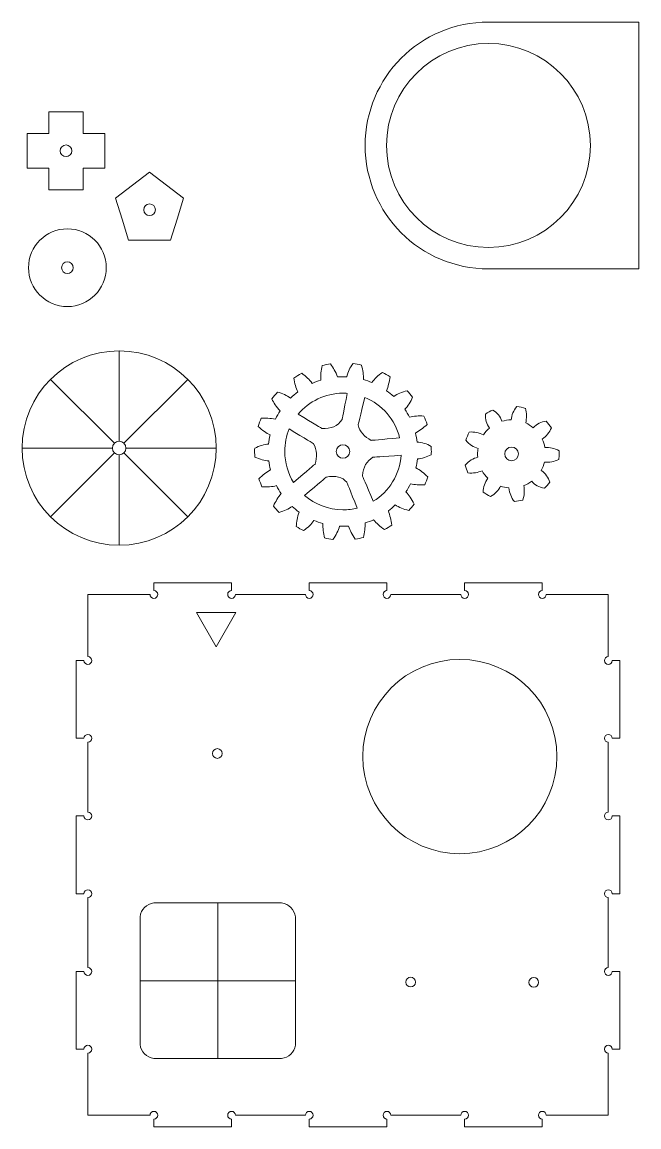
# Model space of a CAD drawing. Header units: centimetres. Extents: x -64 to 66, y 7 to 67.
# Drawn here: x 5 to 36.8, y 8.5 to 65.3 of the extents above; entities that cross this region are included whole.
import ezdxf

# ---------------------------------------------------------------- set-up
doc = ezdxf.new("R2010")
doc.units = ezdxf.units.CM
doc.header["$MEASUREMENT"] = 0
doc.layers.add('layer 1', color=7, linetype='Continuous')

msp = doc.modelspace()

# ---------------------------------------------------------------- linework, layer by layer
at = {"layer": 'layer 1', "color": 250, "lineweight": 20}
for points, knots in [([(29.05759, 52.61242), (25.55059, 52.61242), (22.70759, 55.45541), (22.70759, 58.9624), (22.70759, 58.9624), (22.70759, 62.46941), (25.55059, 65.3124), (29.05759, 65.3124)], [0, 0, 0, 0, 0.33333333, 0.33333333, 0.33333333, 0.33333333, 1, 1, 1, 1]), ([(29.05759, 65.3124), (29.05759, 65.3124), (36.80757, 65.3124), (36.80757, 65.3124), (36.80757, 65.3124), (36.80757, 65.3124), (36.80757, 52.61242), (36.80757, 52.61242), (36.80757, 52.61242), (36.80757, 52.61242), (29.05759, 52.61242), (29.05759, 52.61242)], [0, 0, 0, 0, 0.25, 0.25, 0.25, 0.25, 0.5, 0.5, 0.5, 0.5, 1, 1, 1, 1]), ([(29.05759, 64.2124), (31.95707, 64.2124), (34.30758, 61.8619), (34.30758, 58.9624), (34.30758, 58.9624), (34.30758, 56.06292), (31.95707, 53.71242), (29.05759, 53.71242), (29.05759, 53.71242), (26.15809, 53.71242), (23.80759, 56.06292), (23.80759, 58.9624), (23.80759, 58.9624), (23.80759, 61.8619), (26.15809, 64.2124), (29.05759, 64.2124)], [0, 0, 0, 0, 0.2, 0.2, 0.2, 0.2, 0.4, 0.4, 0.4, 0.4, 0.6, 0.6, 0.6, 0.6, 1, 1, 1, 1]), ([(6.4143, 59.57776), (6.4143, 59.57776), (6.4143, 60.68887), (6.4143, 60.68887), (6.4143, 60.68887), (6.4143, 60.68887), (8.19208, 60.68887), (8.19208, 60.68887), (8.19208, 60.68887), (8.19208, 60.68887), (8.19208, 59.57776), (8.19208, 59.57776)], [0, 0, 0, 0, 0.25, 0.25, 0.25, 0.25, 0.5, 0.5, 0.5, 0.5, 1, 1, 1, 1]), ([(6.4143, 57.79998), (6.4143, 57.79998), (5.30319, 57.79998), (5.30319, 57.79998), (5.30319, 57.79998), (5.30319, 57.79998), (5.30319, 59.57776), (5.30319, 59.57776), (5.30319, 59.57776), (5.30319, 59.57776), (6.4143, 59.57776), (6.4143, 59.57776)], [0, 0, 0, 0, 0.25, 0.25, 0.25, 0.25, 0.5, 0.5, 0.5, 0.5, 1, 1, 1, 1]), ([(8.19208, 59.57776), (8.19208, 59.57776), (9.30319, 59.57776), (9.30319, 59.57776), (9.30319, 59.57776), (9.30319, 59.57776), (9.30319, 57.79998), (9.30319, 57.79998), (9.30319, 57.79998), (9.30319, 57.79998), (8.19208, 57.79998), (8.19208, 57.79998)], [0, 0, 0, 0, 0.25, 0.25, 0.25, 0.25, 0.5, 0.5, 0.5, 0.5, 1, 1, 1, 1]), ([(7.30318, 58.98887), (7.46888, 58.98887), (7.60319, 58.85455), (7.60319, 58.68887), (7.60319, 58.68887), (7.60319, 58.52319), (7.46888, 58.38887), (7.30318, 58.38887), (7.30318, 58.38887), (7.1375, 58.38887), (7.0032, 58.52319), (7.0032, 58.68887), (7.0032, 58.68887), (7.0032, 58.85455), (7.1375, 58.98887), (7.30318, 58.98887)], [0, 0, 0, 0, 0.2, 0.2, 0.2, 0.2, 0.4, 0.4, 0.4, 0.4, 0.6, 0.6, 0.6, 0.6, 1, 1, 1, 1]), ([(8.19208, 57.79998), (8.19208, 57.79998), (8.19208, 56.68887), (8.19208, 56.68887), (8.19208, 56.68887), (8.19208, 56.68887), (6.4143, 56.68887), (6.4143, 56.68887), (6.4143, 56.68887), (6.4143, 56.68887), (6.4143, 57.79998), (6.4143, 57.79998)], [0, 0, 0, 0, 0.25, 0.25, 0.25, 0.25, 0.5, 0.5, 0.5, 0.5, 1, 1, 1, 1]), ([(11.60661, 57.5902), (11.60661, 57.5902), (10.7315, 56.92176), (10.7315, 56.92176), (10.7315, 56.92176), (10.7315, 56.92176), (9.85661, 56.25332), (9.85661, 56.25332), (9.85661, 56.25332), (9.85661, 56.25332), (10.19088, 55.17176), (10.19088, 55.17176), (10.19088, 55.17176), (10.19088, 55.17176), (10.52493, 54.0902), (10.52493, 54.0902), (10.52493, 54.0902), (10.52493, 54.0902), (11.60661, 54.0902), (11.60661, 54.0902), (11.60661, 54.0902), (11.60661, 54.0902), (12.68828, 54.0902), (12.68828, 54.0902), (12.68828, 54.0902), (12.68828, 54.0902), (13.02234, 55.17176), (13.02234, 55.17176), (13.02234, 55.17176), (13.02234, 55.17176), (13.35661, 56.25332), (13.35661, 56.25332), (13.35661, 56.25332), (13.35661, 56.25332), (12.48172, 56.92176), (12.48172, 56.92176), (12.48172, 56.92176), (12.48172, 56.92176), (11.60661, 57.5902), (11.60661, 57.5902)], [0, 0, 0, 0, 0.09090909, 0.09090909, 0.09090909, 0.09090909, 0.18181818, 0.18181818, 0.18181818, 0.18181818, 0.27272727, 0.27272727, 0.27272727, 0.27272727, 0.36363636, 0.36363636, 0.36363636, 0.36363636, 0.45454545, 0.45454545, 0.45454545, 0.45454545, 0.54545455, 0.54545455, 0.54545455, 0.54545455, 0.63636364, 0.63636364, 0.63636364, 0.63636364, 0.72727273, 0.72727273, 0.72727273, 0.72727273, 0.81818182, 0.81818182, 0.81818182, 0.81818182, 1, 1, 1, 1]), ([(11.60661, 55.95545), (11.77231, 55.95545), (11.90662, 55.82114), (11.90662, 55.65545), (11.90662, 55.65545), (11.90662, 55.48976), (11.77231, 55.35545), (11.60661, 55.35545), (11.60661, 55.35545), (11.44091, 55.35545), (11.3066, 55.48976), (11.3066, 55.65545), (11.3066, 55.65545), (11.3066, 55.82114), (11.44091, 55.95545), (11.60661, 55.95545)], [0, 0, 0, 0, 0.2, 0.2, 0.2, 0.2, 0.4, 0.4, 0.4, 0.4, 0.6, 0.6, 0.6, 0.6, 1, 1, 1, 1]), ([(7.37328, 54.67434), (6.26874, 54.67434), (5.37329, 53.77891), (5.37329, 52.67434), (5.37329, 52.67434), (5.37329, 51.56977), (6.26874, 50.67434), (7.37328, 50.67434), (7.37328, 50.67434), (8.47783, 50.67434), (9.37329, 51.56977), (9.37329, 52.67434), (9.37329, 52.67434), (9.37329, 53.77891), (8.47783, 54.67434), (7.37328, 54.67434)], [0, 0, 0, 0, 0.2, 0.2, 0.2, 0.2, 0.4, 0.4, 0.4, 0.4, 0.6, 0.6, 0.6, 0.6, 1, 1, 1, 1]), ([(7.37328, 52.97434), (7.20762, 52.97434), (7.0733, 52.84003), (7.0733, 52.67434), (7.0733, 52.67434), (7.0733, 52.50865), (7.20762, 52.37434), (7.37328, 52.37434), (7.37328, 52.37434), (7.53897, 52.37434), (7.67329, 52.50865), (7.67329, 52.67434), (7.67329, 52.67434), (7.67329, 52.84003), (7.53897, 52.97434), (7.37328, 52.97434)], [0, 0, 0, 0, 0.2, 0.2, 0.2, 0.2, 0.4, 0.4, 0.4, 0.4, 0.6, 0.6, 0.6, 0.6, 1, 1, 1, 1]), ([(10.0409, 48.3924), (12.80233, 48.3924), (15.04091, 46.15383), (15.04091, 43.3924), (15.04091, 43.3924), (15.04091, 40.63097), (12.80233, 38.3924), (10.0409, 38.3924), (10.0409, 38.3924), (7.27947, 38.3924), (5.0409, 40.63097), (5.0409, 43.3924), (5.0409, 43.3924), (5.0409, 46.15383), (7.27947, 48.3924), (10.0409, 48.3924)], [0, 0, 0, 0, 0.2, 0.2, 0.2, 0.2, 0.4, 0.4, 0.4, 0.4, 0.6, 0.6, 0.6, 0.6, 1, 1, 1, 1]), ([(21.28727, 47.05434), (21.37979, 47.06099), (21.47323, 47.06438), (21.56746, 47.06438), (21.56746, 47.06438), (21.63301, 47.06438), (21.69819, 47.06273), (21.76293, 47.0595)], [0, 0, 0, 0, 0.33333333, 0.33333333, 0.33333333, 0.33333333, 1, 1, 1, 1]), ([(19.26101, 45.13292), (19.81129, 45.79376), (20.64025, 46.21438), (21.56746, 46.21438), (21.56746, 46.21438), (21.64168, 46.21438), (21.7153, 46.21167), (21.78818, 46.20638)], [0, 0, 0, 0, 0.33333333, 0.33333333, 0.33333333, 0.33333333, 1, 1, 1, 1]), ([(19.26101, 45.13292), (20.07251, 44.64138), (20.47827, 44.39561), (20.47827, 44.39561), (20.47827, 44.39561), (20.94982, 44.36624), (21.29672, 44.52353), (21.51897, 44.86747)], [0, 0, 0, 0, 0.33333333, 0.33333333, 0.33333333, 0.33333333, 1, 1, 1, 1]), ([(19.02614, 41.61934), (18.73554, 42.08137), (18.56746, 42.62825), (18.56746, 43.21438), (18.56746, 43.21438), (18.56746, 43.62483), (18.64989, 44.01604), (18.79909, 44.37232)], [0, 0, 0, 0, 0.33333333, 0.33333333, 0.33333333, 0.33333333, 1, 1, 1, 1]), ([(10.0409, 43.7424), (10.23422, 43.7424), (10.39091, 43.58569), (10.39091, 43.39239), (10.39091, 43.39239), (10.39091, 43.1991), (10.23422, 43.0424), (10.0409, 43.0424), (10.0409, 43.0424), (9.8476, 43.0424), (9.6909, 43.1991), (9.6909, 43.39239), (9.6909, 43.39239), (9.6909, 43.58569), (9.8476, 43.7424), (10.0409, 43.7424)], [0, 0, 0, 0, 0.2, 0.2, 0.2, 0.2, 0.4, 0.4, 0.4, 0.4, 0.6, 0.6, 0.6, 0.6, 1, 1, 1, 1]), ([(17.02678, 42.92075), (17.0206, 43.01782), (17.01746, 43.11574), (17.01746, 43.21438), (17.01746, 43.21438), (17.01746, 43.27189), (17.01852, 43.32917), (17.02063, 43.38616)], [0, 0, 0, 0, 0.33333333, 0.33333333, 0.33333333, 0.33333333, 1, 1, 1, 1]), ([(21.56746, 43.56438), (21.76075, 43.56438), (21.91745, 43.40768), (21.91745, 43.21438), (21.91745, 43.21438), (21.91745, 43.02108), (21.76075, 42.86438), (21.56746, 42.86438), (21.56746, 42.86438), (21.37416, 42.86438), (21.21746, 43.02108), (21.21746, 43.21438), (21.21746, 43.21438), (21.21746, 43.40768), (21.37416, 43.56438), (21.56746, 43.56438)], [0, 0, 0, 0, 0.2, 0.2, 0.2, 0.2, 0.4, 0.4, 0.4, 0.4, 0.6, 0.6, 0.6, 0.6, 1, 1, 1, 1]), ([(26.10982, 43.47997), (26.11488, 43.39208), (26.11744, 43.30353), (26.11744, 43.21438), (26.11744, 43.21438), (26.11744, 43.15931), (26.11647, 43.10445), (26.11453, 43.04986)], [0, 0, 0, 0, 0.33333333, 0.33333333, 0.33333333, 0.33333333, 1, 1, 1, 1]), ([(28.50796, 42.91964), (28.50244, 42.97623), (28.49961, 43.03362), (28.49961, 43.09167), (28.49961, 43.09167), (28.49961, 43.18869), (28.50751, 43.28388), (28.52269, 43.3766)], [0, 0, 0, 0, 0.33333333, 0.33333333, 0.33333333, 0.33333333, 1, 1, 1, 1]), ([(30.24961, 43.44167), (30.44292, 43.44167), (30.59962, 43.28497), (30.59962, 43.09167), (30.59962, 43.09167), (30.59962, 42.89837), (30.44292, 42.74167), (30.24961, 42.74167), (30.24961, 42.74167), (30.05631, 42.74167), (29.89962, 42.89837), (29.89962, 43.09167), (29.89962, 43.09167), (29.89962, 43.28497), (30.05631, 43.44167), (30.24961, 43.44167)], [0, 0, 0, 0, 0.2, 0.2, 0.2, 0.2, 0.4, 0.4, 0.4, 0.4, 0.6, 0.6, 0.6, 0.6, 1, 1, 1, 1]), ([(32.69476, 43.24727), (32.69797, 43.19583), (32.69961, 43.14394), (32.69961, 43.09167), (32.69961, 43.09167), (32.69961, 42.99463), (32.69397, 42.8989), (32.68299, 42.8048)], [0, 0, 0, 0, 0.33333333, 0.33333333, 0.33333333, 0.33333333, 1, 1, 1, 1]), ([(22.30031, 40.30453), (22.06578, 40.24565), (21.82026, 40.21438), (21.56746, 40.21438), (21.56746, 40.21438), (20.80991, 40.21438), (20.11794, 40.49517), (19.58995, 40.95833)], [0, 0, 0, 0, 0.33333333, 0.33333333, 0.33333333, 0.33333333, 1, 1, 1, 1]), ([(21.84977, 39.37457), (21.75656, 39.36782), (21.66241, 39.36438), (21.56746, 39.36438), (21.56746, 39.36438), (21.50982, 39.36438), (21.45249, 39.36565), (21.39548, 39.36815)], [0, 0, 0, 0, 0.33333333, 0.33333333, 0.33333333, 0.33333333, 1, 1, 1, 1]), ([(11.82964, 36.05679), (11.9401, 36.05679), (12.02964, 35.96725), (12.02964, 35.85679), (12.02964, 35.85679), (12.02964, 35.74633), (11.9401, 35.65679), (11.82964, 35.65679), (11.82964, 35.65679), (11.71918, 35.65679), (11.62964, 35.74633), (11.62964, 35.85679)], [0, 0, 0, 0, 0.25, 0.25, 0.25, 0.25, 0.5, 0.5, 0.5, 0.5, 1, 1, 1, 1]), ([(16.02964, 35.85679), (16.02964, 35.74633), (15.9401, 35.65679), (15.82964, 35.65679), (15.82964, 35.65679), (15.71918, 35.65679), (15.62964, 35.74633), (15.62964, 35.85679), (15.62964, 35.85679), (15.62964, 35.96725), (15.71918, 36.05679), (15.82964, 36.05679)], [0, 0, 0, 0, 0.25, 0.25, 0.25, 0.25, 0.5, 0.5, 0.5, 0.5, 1, 1, 1, 1]), ([(19.82963, 36.05679), (19.94009, 36.05679), (20.02963, 35.96725), (20.02963, 35.85679), (20.02963, 35.85679), (20.02963, 35.74633), (19.94009, 35.65679), (19.82963, 35.65679), (19.82963, 35.65679), (19.71917, 35.65679), (19.62963, 35.74633), (19.62963, 35.85679)], [0, 0, 0, 0, 0.25, 0.25, 0.25, 0.25, 0.5, 0.5, 0.5, 0.5, 1, 1, 1, 1]), ([(24.02963, 35.85679), (24.02963, 35.74633), (23.94009, 35.65679), (23.82963, 35.65679), (23.82963, 35.65679), (23.71917, 35.65679), (23.62963, 35.74633), (23.62963, 35.85679), (23.62963, 35.85679), (23.62963, 35.96725), (23.71917, 36.05679), (23.82963, 36.05679)], [0, 0, 0, 0, 0.25, 0.25, 0.25, 0.25, 0.5, 0.5, 0.5, 0.5, 1, 1, 1, 1]), ([(27.82963, 36.05679), (27.94009, 36.05679), (28.02963, 35.96725), (28.02963, 35.85679), (28.02963, 35.85679), (28.02963, 35.74633), (27.94009, 35.65679), (27.82963, 35.65679), (27.82963, 35.65679), (27.71917, 35.65679), (27.62963, 35.74633), (27.62963, 35.85679)], [0, 0, 0, 0, 0.25, 0.25, 0.25, 0.25, 0.5, 0.5, 0.5, 0.5, 1, 1, 1, 1]), ([(32.02963, 35.85679), (32.02963, 35.74633), (31.94009, 35.65679), (31.82963, 35.65679), (31.82963, 35.65679), (31.71917, 35.65679), (31.62963, 35.74633), (31.62963, 35.85679), (31.62963, 35.85679), (31.62963, 35.96725), (31.71917, 36.05679), (31.82963, 36.05679)], [0, 0, 0, 0, 0.25, 0.25, 0.25, 0.25, 0.5, 0.5, 0.5, 0.5, 1, 1, 1, 1]), ([(16.04179, 34.92885), (16.04179, 34.92885), (15.03637, 33.16496), (15.03637, 33.16496), (15.03637, 33.16496), (15.03637, 33.16496), (14.03096, 34.92885), (14.03096, 34.92885)], [0, 0, 0, 0, 0.33333333, 0.33333333, 0.33333333, 0.33333333, 1, 1, 1, 1]), ([(8.42963, 32.65679), (8.54009, 32.65679), (8.62963, 32.56725), (8.62963, 32.45679), (8.62963, 32.45679), (8.62963, 32.34633), (8.54009, 32.25679), (8.42963, 32.25679), (8.42963, 32.25679), (8.31917, 32.25679), (8.22963, 32.34633), (8.22963, 32.45679)], [0, 0, 0, 0, 0.25, 0.25, 0.25, 0.25, 0.5, 0.5, 0.5, 0.5, 1, 1, 1, 1]), ([(27.58727, 22.5174), (30.34119, 22.5174), (32.58729, 24.7635), (32.58729, 27.5174), (32.58729, 27.5174), (32.58729, 30.27132), (30.34119, 32.51742), (27.58727, 32.51742), (27.58727, 32.51742), (24.83336, 32.51742), (22.58727, 30.27132), (22.58727, 27.5174), (22.58727, 27.5174), (22.58727, 24.7635), (24.83336, 22.5174), (27.58727, 22.5174)], [0, 0, 0, 0, 0.2, 0.2, 0.2, 0.2, 0.4, 0.4, 0.4, 0.4, 0.6, 0.6, 0.6, 0.6, 1, 1, 1, 1]), ([(35.42962, 32.45679), (35.42962, 32.34633), (35.34008, 32.25679), (35.22962, 32.25679), (35.22962, 32.25679), (35.11916, 32.25679), (35.02962, 32.34633), (35.02962, 32.45679), (35.02962, 32.45679), (35.02962, 32.56725), (35.11916, 32.65679), (35.22962, 32.65679)], [0, 0, 0, 0, 0.25, 0.25, 0.25, 0.25, 0.5, 0.5, 0.5, 0.5, 1, 1, 1, 1]), ([(8.22963, 28.45679), (8.22963, 28.56725), (8.31917, 28.65679), (8.42963, 28.65679), (8.42963, 28.65679), (8.54009, 28.65679), (8.62963, 28.56725), (8.62963, 28.45679), (8.62963, 28.45679), (8.62963, 28.34633), (8.54009, 28.25679), (8.42963, 28.25679)], [0, 0, 0, 0, 0.25, 0.25, 0.25, 0.25, 0.5, 0.5, 0.5, 0.5, 1, 1, 1, 1]), ([(35.22962, 28.25679), (35.11916, 28.25679), (35.02962, 28.34633), (35.02962, 28.45679), (35.02962, 28.45679), (35.02962, 28.56725), (35.11916, 28.65679), (35.22962, 28.65679), (35.22962, 28.65679), (35.34008, 28.65679), (35.42962, 28.56725), (35.42962, 28.45679)], [0, 0, 0, 0, 0.25, 0.25, 0.25, 0.25, 0.5, 0.5, 0.5, 0.5, 1, 1, 1, 1]), ([(15.09895, 27.42304), (15.23665, 27.42304), (15.34897, 27.53534), (15.34897, 27.67304), (15.34897, 27.67304), (15.34897, 27.81074), (15.23665, 27.92304), (15.09895, 27.92304), (15.09895, 27.92304), (14.96126, 27.92304), (14.84894, 27.81074), (14.84894, 27.67304), (14.84894, 27.67304), (14.84894, 27.53534), (14.96126, 27.42304), (15.09895, 27.42304)], [0, 0, 0, 0, 0.2, 0.2, 0.2, 0.2, 0.4, 0.4, 0.4, 0.4, 0.6, 0.6, 0.6, 0.6, 1, 1, 1, 1]), ([(8.42963, 24.65679), (8.54009, 24.65679), (8.62963, 24.56725), (8.62963, 24.45679), (8.62963, 24.45679), (8.62963, 24.34633), (8.54009, 24.25679), (8.42963, 24.25679), (8.42963, 24.25679), (8.31917, 24.25679), (8.22963, 24.34633), (8.22963, 24.45679)], [0, 0, 0, 0, 0.25, 0.25, 0.25, 0.25, 0.5, 0.5, 0.5, 0.5, 1, 1, 1, 1]), ([(35.42962, 24.45679), (35.42962, 24.34633), (35.34008, 24.25679), (35.22962, 24.25679), (35.22962, 24.25679), (35.11916, 24.25679), (35.02962, 24.34633), (35.02962, 24.45679), (35.02962, 24.45679), (35.02962, 24.56725), (35.11916, 24.65679), (35.22962, 24.65679)], [0, 0, 0, 0, 0.25, 0.25, 0.25, 0.25, 0.5, 0.5, 0.5, 0.5, 1, 1, 1, 1]), ([(8.22963, 20.45679), (8.22963, 20.56725), (8.31917, 20.65679), (8.42963, 20.65679), (8.42963, 20.65679), (8.54009, 20.65679), (8.62963, 20.56725), (8.62963, 20.45679), (8.62963, 20.45679), (8.62963, 20.34633), (8.54009, 20.25679), (8.42963, 20.25679)], [0, 0, 0, 0, 0.25, 0.25, 0.25, 0.25, 0.5, 0.5, 0.5, 0.5, 1, 1, 1, 1]), ([(35.22962, 20.25679), (35.11916, 20.25679), (35.02962, 20.34633), (35.02962, 20.45679), (35.02962, 20.45679), (35.02962, 20.56725), (35.11916, 20.65679), (35.22962, 20.65679), (35.22962, 20.65679), (35.34008, 20.65679), (35.42962, 20.56725), (35.42962, 20.45679)], [0, 0, 0, 0, 0.25, 0.25, 0.25, 0.25, 0.5, 0.5, 0.5, 0.5, 1, 1, 1, 1]), ([(8.42963, 16.65679), (8.54009, 16.65679), (8.62963, 16.56725), (8.62963, 16.45679), (8.62963, 16.45679), (8.62963, 16.34633), (8.54009, 16.25679), (8.42963, 16.25679), (8.42963, 16.25679), (8.31917, 16.25679), (8.22963, 16.34633), (8.22963, 16.45679)], [0, 0, 0, 0, 0.25, 0.25, 0.25, 0.25, 0.5, 0.5, 0.5, 0.5, 1, 1, 1, 1]), ([(35.42962, 16.45679), (35.42962, 16.34633), (35.34008, 16.25679), (35.22962, 16.25679), (35.22962, 16.25679), (35.11916, 16.25679), (35.02962, 16.34633), (35.02962, 16.45679), (35.02962, 16.45679), (35.02962, 16.56725), (35.11916, 16.65679), (35.22962, 16.65679)], [0, 0, 0, 0, 0.25, 0.25, 0.25, 0.25, 0.5, 0.5, 0.5, 0.5, 1, 1, 1, 1]), ([(25.05068, 15.6578), (25.18836, 15.6578), (25.30068, 15.7701), (25.30068, 15.9078), (25.30068, 15.9078), (25.30068, 16.0455), (25.18836, 16.1578), (25.05068, 16.1578), (25.05068, 16.1578), (24.91298, 16.1578), (24.80068, 16.0455), (24.80068, 15.9078), (24.80068, 15.9078), (24.80068, 15.7701), (24.91298, 15.6578), (25.05068, 15.6578)], [0, 0, 0, 0, 0.2, 0.2, 0.2, 0.2, 0.4, 0.4, 0.4, 0.4, 0.6, 0.6, 0.6, 0.6, 1, 1, 1, 1]), ([(31.3936, 15.64624), (31.5313, 15.64624), (31.64359, 15.75854), (31.64359, 15.89624), (31.64359, 15.89624), (31.64359, 16.03394), (31.5313, 16.14624), (31.3936, 16.14624), (31.3936, 16.14624), (31.2559, 16.14624), (31.14359, 16.03394), (31.14359, 15.89624), (31.14359, 15.89624), (31.14359, 15.75854), (31.2559, 15.64624), (31.3936, 15.64624)], [0, 0, 0, 0, 0.2, 0.2, 0.2, 0.2, 0.4, 0.4, 0.4, 0.4, 0.6, 0.6, 0.6, 0.6, 1, 1, 1, 1]), ([(8.22963, 12.45679), (8.22963, 12.56725), (8.31917, 12.65679), (8.42963, 12.65679), (8.42963, 12.65679), (8.54009, 12.65679), (8.62963, 12.56725), (8.62963, 12.45679), (8.62963, 12.45679), (8.62963, 12.34633), (8.54009, 12.25679), (8.42963, 12.25679)], [0, 0, 0, 0, 0.25, 0.25, 0.25, 0.25, 0.5, 0.5, 0.5, 0.5, 1, 1, 1, 1]), ([(35.22962, 12.25679), (35.11916, 12.25679), (35.02962, 12.34633), (35.02962, 12.45679), (35.02962, 12.45679), (35.02962, 12.56725), (35.11916, 12.65679), (35.22962, 12.65679), (35.22962, 12.65679), (35.34008, 12.65679), (35.42962, 12.56725), (35.42962, 12.45679)], [0, 0, 0, 0, 0.25, 0.25, 0.25, 0.25, 0.5, 0.5, 0.5, 0.5, 1, 1, 1, 1]), ([(11.62964, 9.05679), (11.62964, 9.16725), (11.71918, 9.25679), (11.82964, 9.25679), (11.82964, 9.25679), (11.9401, 9.25679), (12.02964, 9.16725), (12.02964, 9.05679), (12.02964, 9.05679), (12.02964, 8.94633), (11.9401, 8.85679), (11.82964, 8.85679)], [0, 0, 0, 0, 0.25, 0.25, 0.25, 0.25, 0.5, 0.5, 0.5, 0.5, 1, 1, 1, 1]), ([(15.82964, 8.85679), (15.71918, 8.85679), (15.62964, 8.94633), (15.62964, 9.05679), (15.62964, 9.05679), (15.62964, 9.16725), (15.71918, 9.25679), (15.82964, 9.25679), (15.82964, 9.25679), (15.9401, 9.25679), (16.02964, 9.16725), (16.02964, 9.05679)], [0, 0, 0, 0, 0.25, 0.25, 0.25, 0.25, 0.5, 0.5, 0.5, 0.5, 1, 1, 1, 1]), ([(19.62963, 9.05679), (19.62963, 9.16725), (19.71917, 9.25679), (19.82963, 9.25679), (19.82963, 9.25679), (19.94009, 9.25679), (20.02963, 9.16725), (20.02963, 9.05679), (20.02963, 9.05679), (20.02963, 8.94633), (19.94009, 8.85679), (19.82963, 8.85679)], [0, 0, 0, 0, 0.25, 0.25, 0.25, 0.25, 0.5, 0.5, 0.5, 0.5, 1, 1, 1, 1]), ([(23.82963, 8.85679), (23.71917, 8.85679), (23.62963, 8.94633), (23.62963, 9.05679), (23.62963, 9.05679), (23.62963, 9.16725), (23.71917, 9.25679), (23.82963, 9.25679), (23.82963, 9.25679), (23.94009, 9.25679), (24.02963, 9.16725), (24.02963, 9.05679)], [0, 0, 0, 0, 0.25, 0.25, 0.25, 0.25, 0.5, 0.5, 0.5, 0.5, 1, 1, 1, 1]), ([(27.62963, 9.05679), (27.62963, 9.16725), (27.71917, 9.25679), (27.82963, 9.25679), (27.82963, 9.25679), (27.94009, 9.25679), (28.02963, 9.16725), (28.02963, 9.05679), (28.02963, 9.05679), (28.02963, 8.94633), (27.94009, 8.85679), (27.82963, 8.85679)], [0, 0, 0, 0, 0.25, 0.25, 0.25, 0.25, 0.5, 0.5, 0.5, 0.5, 1, 1, 1, 1]), ([(31.82963, 8.85679), (31.71917, 8.85679), (31.62963, 8.94633), (31.62963, 9.05679), (31.62963, 9.05679), (31.62963, 9.16725), (31.71917, 9.25679), (31.82963, 9.25679), (31.82963, 9.25679), (31.94009, 9.25679), (32.02963, 9.16725), (32.02963, 9.05679)], [0, 0, 0, 0, 0.25, 0.25, 0.25, 0.25, 0.5, 0.5, 0.5, 0.5, 1, 1, 1, 1])]:
    msp.add_open_spline(points, degree=3, knots=knots, dxfattribs=at)
for points in [[(10.0409, 48.3924), (10.0409, 48.3924), (10.0409, 43.7424), (10.0409, 43.7424)], [(19.03491, 46.995), (19.16536, 47.08256), (19.30061, 47.16356), (19.44015, 47.23749)], [(19.97754, 46.72179), (19.83762, 46.91296), (19.65848, 47.08485), (19.44015, 47.23748)], [(20.49158, 47.63643), (20.43696, 47.37785), (20.41611, 47.13014), (20.42905, 46.8933)], [(20.49158, 47.63643), (20.6342, 47.67101), (20.77945, 47.69887), (20.92697, 47.71965)], [(20.92697, 47.71965), (21.06599, 47.5273), (21.1861, 47.30553), (21.28727, 47.05434)], [(22.08617, 47.73514), (21.92518, 47.52828), (21.81745, 47.30307), (21.76293, 47.0595)], [(22.08617, 47.73514), (22.23205, 47.71859), (22.37584, 47.69513), (22.51719, 47.66512)], [(22.51719, 47.66511), (22.59168, 47.39836), (22.62636, 47.14945), (22.62121, 46.91839)], [(23.05951, 46.76458), (23.19493, 46.95502), (23.37436, 47.12928), (23.59779, 47.28738)], [(23.59779, 47.28738), (23.734, 47.21936), (23.8663, 47.14469), (23.99429, 47.06384)], [(6.50537, 46.92793), (6.50537, 46.92793), (9.79341, 43.63989), (9.79341, 43.63989)], [(10.2884, 43.63989), (10.2884, 43.63989), (13.57644, 46.92793), (13.57644, 46.92793)], [(19.23878, 46.28055), (19.14673, 46.48337), (19.07879, 46.72152), (19.03491, 46.995)], [(19.97754, 46.72179), (20.12341, 46.78802), (20.27414, 46.84542), (20.42905, 46.8933)], [(22.62121, 46.91839), (22.77124, 46.87579), (22.91754, 46.82431), (23.05951, 46.76458)], [(23.81272, 46.34223), (23.89392, 46.55778), (23.95444, 46.79831), (23.99429, 47.06383)], [(17.90962, 45.92093), (17.99934, 46.04198), (18.09492, 46.15843), (18.19596, 46.26984)], [(18.8703, 45.96172), (18.66742, 46.09872), (18.44264, 46.20142), (18.19596, 46.26983)], [(18.8703, 45.96172), (18.98621, 46.07552), (19.10928, 46.18205), (19.23878, 46.28055)], [(21.78818, 46.20638), (21.6087, 45.31377), (21.51897, 44.86747), (21.51897, 44.86747)], [(23.81272, 46.34223), (23.94097, 46.25001), (24.06331, 46.15009), (24.17907, 46.04316)], [(24.17907, 46.04316), (24.37559, 46.18137), (24.6071, 46.28043), (24.87362, 46.34036)], [(24.87362, 46.34036), (24.9722, 46.23615), (25.06589, 46.12727), (25.15435, 46.01411)], [(17.90962, 45.92093), (17.98898, 45.72353), (18.12952, 45.5168), (18.33125, 45.30076)], [(22.68897, 45.99773), (22.46166, 45.05607), (22.34801, 44.58524), (22.34801, 44.58524)], [(22.68897, 45.99773), (23.57889, 45.63882), (24.25718, 44.86547), (24.48476, 43.91681)], [(25.15435, 46.01411), (25.05146, 45.76508), (24.91594, 45.55531), (24.74779, 45.38479)], [(30.52035, 45.52688), (30.34859, 45.3151), (30.25243, 45.08666), (30.23187, 44.84158)], [(30.52035, 45.52688), (30.67547, 45.50983), (30.82621, 45.47829), (30.97121, 45.43367)], [(17.20212, 44.50169), (17.24558, 44.64925), (17.29631, 44.79369), (17.35389, 44.9346)], [(17.35388, 44.9346), (17.56762, 44.93888), (17.81558, 44.92228), (18.09774, 44.8848)], [(18.09772, 44.8848), (18.16711, 45.02866), (18.24518, 45.16754), (18.33125, 45.30076)], [(24.74779, 45.38479), (24.83679, 45.25464), (24.918, 45.11873), (24.99076, 44.97777)], [(24.99076, 44.97778), (25.2158, 45.03731), (25.46439, 45.05795), (25.73651, 45.0397)], [(25.73651, 45.0397), (25.79801, 44.89944), (25.85263, 44.75548), (25.89996, 44.60826)], [(28.90812, 45.14211), (28.88493, 44.86452), (28.95321, 44.62458), (29.11296, 44.42231)], [(28.90813, 45.1421), (29.02778, 45.22053), (29.15471, 45.28878), (29.28766, 45.3456)], [(29.28766, 45.34561), (29.5137, 45.20957), (29.66965, 45.01802), (29.75555, 44.77095)], [(30.97833, 44.68319), (31.02982, 44.927), (31.02646, 45.18182), (30.96821, 45.44764)], [(17.20211, 44.50169), (17.41831, 44.29434), (17.62212, 44.15145), (17.81357, 44.07304)], [(18.79909, 44.37232), (19.63778, 43.86755), (20.05713, 43.61516), (20.05713, 43.61516)], [(22.34801, 44.58524), (22.44008, 44.23222), (22.66498, 43.96618), (23.0227, 43.7871)], [(25.29987, 44.16229), (25.51154, 44.27732), (25.71158, 44.42598), (25.89996, 44.60826)], [(28.79931, 44.07131), (28.88773, 44.20198), (28.99338, 44.32007), (29.11296, 44.42231)], [(29.75555, 44.77095), (29.90681, 44.81538), (30.0666, 44.83994), (30.23187, 44.84158)], [(30.97833, 44.68319), (31.11851, 44.61891), (31.24873, 44.53664), (31.36604, 44.43935)], [(32.02969, 44.77508), (31.76775, 44.74313), (31.54654, 44.63122), (31.36604, 44.43934)], [(32.2996, 44.43386), (32.201, 44.19457), (32.04307, 44.00093), (31.8258, 43.85292)], [(32.02969, 44.77508), (32.12933, 44.66975), (32.21973, 44.55556), (32.29959, 44.43386)], [(17.73587, 43.59333), (17.75179, 43.75643), (17.77791, 43.91656), (17.81356, 44.07304)], [(24.48476, 43.91681), (23.51006, 43.83034), (23.0227, 43.7871), (23.0227, 43.7871)], [(25.29987, 44.16229), (25.33789, 44.01215), (25.36707, 43.85848), (25.38687, 43.7019)], [(27.90058, 43.79002), (27.94467, 43.93855), (28.00248, 44.08118), (28.07251, 44.21646)], [(27.90058, 43.79002), (28.07654, 43.57214), (28.28392, 43.43433), (28.52269, 43.3766)], [(28.0725, 44.21646), (28.32635, 44.2334), (28.56862, 44.18502), (28.79931, 44.07131)], [(31.82582, 43.85292), (31.89151, 43.71716), (31.94018, 43.57161), (31.96905, 43.41906)], [(5.0409, 43.3924), (5.0409, 43.3924), (9.6909, 43.3924), (9.6909, 43.3924)], [(10.39091, 43.3924), (10.39091, 43.3924), (15.04091, 43.3924), (15.04091, 43.3924)], [(17.02063, 43.38616), (17.26597, 43.50523), (17.50438, 43.57429), (17.73587, 43.59333)], [(20.05713, 43.61516), (20.22579, 43.29143), (20.24932, 42.94159), (20.12769, 42.56564)], [(25.38688, 43.7019), (25.63428, 43.68561), (25.87527, 43.61164), (26.10982, 43.47997)], [(31.96905, 43.41906), (32.22238, 43.44244), (32.46429, 43.38518), (32.69476, 43.24727)], [(6.50537, 39.85687), (6.50537, 39.85687), (9.79341, 43.14491), (9.79341, 43.14491)], [(10.0409, 43.0424), (10.0409, 43.0424), (10.0409, 38.3924), (10.0409, 38.3924)], [(10.2884, 43.14491), (10.2884, 43.14491), (13.57644, 39.85687), (13.57644, 39.85687)], [(17.02678, 42.92075), (17.29161, 42.811), (17.53194, 42.74718), (17.74772, 42.72928)], [(17.83425, 42.26958), (17.79642, 42.41951), (17.76738, 42.57295), (17.74773, 42.72928)], [(22.57068, 41.96592), (22.60965, 42.41392), (22.78898, 42.73142), (23.10865, 42.91842)], [(24.56145, 43.02329), (23.59293, 42.95338), (23.10865, 42.91842), (23.10865, 42.91842)], [(24.56145, 43.02329), (24.49823, 42.01721), (23.93909, 41.14567), (23.12569, 40.65029)], [(25.39842, 42.82914), (25.38303, 42.67433), (25.35848, 42.52221), (25.32532, 42.37336)], [(25.39842, 42.82914), (25.6378, 42.85673), (25.8765, 42.93031), (26.11453, 43.04986)], [(27.86701, 42.51859), (28.05559, 42.73136), (28.26924, 42.86505), (28.50796, 42.91964)], [(31.94801, 42.66817), (31.91039, 42.51676), (31.85302, 42.37314), (31.77885, 42.24019)], [(31.94802, 42.66817), (32.19468, 42.64391), (32.43967, 42.68946), (32.68299, 42.8048)], [(17.24033, 41.80384), (17.4226, 41.99855), (17.62058, 42.1538), (17.83424, 42.26958)], [(19.02614, 41.61934), (19.73758, 42.23082), (20.12769, 42.56564), (20.12769, 42.56564)], [(25.32532, 42.37336), (25.53003, 42.25976), (25.7316, 42.1079), (25.93003, 41.91778)], [(28.00236, 42.11424), (27.94601, 42.24359), (27.90052, 42.37877), (27.86701, 42.51859)], [(28.00236, 42.11424), (28.27614, 42.08412), (28.51779, 42.12201), (28.72729, 42.2279)], [(29.02825, 41.83838), (28.91061, 41.95303), (28.80905, 42.08411), (28.72729, 42.2279)], [(31.77885, 42.24019), (31.99693, 42.08013), (32.14327, 41.87755), (32.21785, 41.63244)], [(17.39343, 41.40044), (17.33625, 41.5318), (17.28512, 41.66639), (17.24033, 41.80384)], [(19.58995, 40.95833), (20.33061, 41.58302), (20.70095, 41.89536), (20.70095, 41.89536)], [(20.70095, 41.89536), (21.18533, 41.98822), (21.53812, 41.90297), (21.75929, 41.6396)], [(22.30031, 40.30453), (21.93963, 41.19458), (21.75929, 41.6396), (21.75929, 41.6396)], [(23.12569, 40.6503), (22.75569, 41.52738), (22.57068, 41.96592), (22.57068, 41.96592)], [(25.03902, 41.54779), (24.96974, 41.40375), (24.89176, 41.26469), (24.80577, 41.13129)], [(25.03902, 41.54779), (25.25794, 41.5083), (25.50671, 41.49396), (25.78536, 41.50478)], [(25.93003, 41.91778), (25.8883, 41.77715), (25.83995, 41.63936), (25.78535, 41.50478)], [(28.78355, 41.12853), (28.79429, 41.38407), (28.87587, 41.62069), (29.02825, 41.83838)], [(31.2916, 41.68557), (31.16573, 41.59214), (31.02688, 41.5152), (30.87824, 41.45797)], [(31.2916, 41.68557), (31.43836, 41.49325), (31.65487, 41.37116), (31.94112, 41.31929)], [(32.21785, 41.63244), (32.13457, 41.52031), (32.04194, 41.41554), (31.94112, 41.31929)], [(17.39341, 41.40044), (17.67164, 41.38072), (17.92074, 41.39977), (18.14075, 41.45758)], [(18.38448, 41.04781), (18.22687, 40.85902), (18.09407, 40.6456), (17.98611, 40.40756)], [(18.38448, 41.04781), (18.29514, 41.17883), (18.21364, 41.31565), (18.14075, 41.45758)], [(24.80577, 41.13129), (24.96764, 40.97409), (25.10807, 40.76707), (25.22706, 40.51025)], [(29.16646, 40.8935), (29.03131, 40.96022), (28.90321, 41.03904), (28.78355, 41.12853)], [(29.16646, 40.8935), (29.41108, 41.03009), (29.58155, 41.21133), (29.67787, 41.4372)], [(30.11672, 41.34664), (29.96414, 41.35809), (29.81702, 41.38912), (29.67787, 41.4372)], [(30.11672, 41.34664), (30.14055, 41.06463), (30.23399, 40.83109), (30.39704, 40.64603)], [(30.87824, 41.45797), (30.92749, 41.21233), (30.90951, 40.96282), (30.8243, 40.70944)], [(18.27296, 40.07611), (18.17218, 40.18188), (18.07642, 40.29249), (17.98612, 40.40757)], [(18.27295, 40.0761), (18.54609, 40.14712), (18.77132, 40.25252), (18.94861, 40.39228)], [(19.30333, 40.10018), (19.17927, 40.19052), (19.06084, 40.2881), (18.94861, 40.39228)], [(24.25972, 40.46227), (24.14815, 40.35311), (24.02997, 40.25067), (23.90583, 40.15563)], [(24.25972, 40.46227), (24.44599, 40.34343), (24.67798, 40.2485), (24.95569, 40.17749)], [(25.22706, 40.51025), (25.14179, 40.39504), (25.0512, 40.284), (24.95569, 40.17749)], [(30.8243, 40.70944), (30.68607, 40.67622), (30.54328, 40.6547), (30.39704, 40.64603)], [(19.30333, 40.10018), (19.21607, 39.83477), (19.16896, 39.58521), (19.16201, 39.35149)], [(23.90584, 40.15563), (23.98636, 39.93015), (24.04697, 39.68679), (24.08771, 39.42555)], [(19.53413, 39.14288), (19.40656, 39.20671), (19.28239, 39.27638), (19.16202, 39.3515)], [(19.53413, 39.14288), (19.76297, 39.29565), (19.94057, 39.47061), (20.0669, 39.66777)], [(20.52187, 39.50806), (20.36598, 39.55195), (20.2141, 39.60542), (20.0669, 39.66777)], [(20.52187, 39.50806), (20.52792, 39.26814), (20.55918, 39.02015), (20.61566, 38.76409)], [(21.04929, 38.69356), (21.21131, 38.92148), (21.32671, 39.14635), (21.39548, 39.36815)], [(21.84977, 39.37457), (21.92662, 39.1509), (22.0426, 38.92861), (22.19772, 38.70768)], [(22.70411, 39.53493), (22.71143, 39.30504), (22.68572, 39.05619), (22.627, 38.7884)], [(23.14061, 39.69941), (22.99941, 39.63612), (22.85371, 39.58109), (22.70411, 39.53493)], [(23.14061, 39.69941), (23.29133, 39.52345), (23.47891, 39.3556), (23.70336, 39.19584)], [(24.08771, 39.42555), (23.96374, 39.34292), (23.8355, 39.26621), (23.70336, 39.19584)], [(21.04929, 38.69356), (20.90252, 38.7102), (20.75786, 38.73383), (20.61566, 38.76409)], [(22.627, 38.7884), (22.48633, 38.75485), (22.34312, 38.72782), (22.19772, 38.70768)], [(11.82964, 36.45679), (11.82964, 36.45679), (11.82964, 36.05679), (11.82964, 36.05679)], [(11.82964, 36.45679), (11.82964, 36.45679), (15.82964, 36.45679), (15.82964, 36.45679)], [(15.82964, 36.45679), (15.82964, 36.45679), (15.82964, 36.05679), (15.82964, 36.05679)], [(19.82963, 36.45679), (19.82963, 36.45679), (19.82963, 36.05679), (19.82963, 36.05679)], [(19.82963, 36.45679), (19.82963, 36.45679), (23.82963, 36.45679), (23.82963, 36.45679)], [(23.82963, 36.45679), (23.82963, 36.45679), (23.82963, 36.05679), (23.82963, 36.05679)], [(27.82963, 36.45679), (27.82963, 36.45679), (27.82963, 36.05679), (27.82963, 36.05679)], [(27.82963, 36.45679), (27.82963, 36.45679), (31.82963, 36.45679), (31.82963, 36.45679)], [(31.82963, 36.45679), (31.82963, 36.45679), (31.82963, 36.05679), (31.82963, 36.05679)], [(11.62964, 35.85679), (11.62964, 35.85679), (8.42963, 35.85679), (8.42963, 35.85679)], [(8.42963, 32.65679), (8.42963, 32.65679), (8.42963, 35.85679), (8.42963, 35.85679)], [(16.02964, 35.85679), (16.02964, 35.85679), (19.62963, 35.85679), (19.62963, 35.85679)], [(24.02963, 35.85679), (24.02963, 35.85679), (27.62963, 35.85679), (27.62963, 35.85679)], [(32.02963, 35.85679), (32.02963, 35.85679), (35.22962, 35.85679), (35.22962, 35.85679)], [(35.22962, 32.65679), (35.22962, 32.65679), (35.22962, 35.85679), (35.22962, 35.85679)], [(14.03096, 34.92885), (14.03096, 34.92885), (16.04179, 34.92885), (16.04179, 34.92885)], [(8.22963, 32.45679), (8.22963, 32.45679), (7.82963, 32.45679), (7.82963, 32.45679)], [(7.82963, 32.45679), (7.82963, 32.45679), (7.82963, 28.45679), (7.82963, 28.45679)], [(35.42962, 32.45679), (35.42962, 32.45679), (35.82962, 32.45679), (35.82962, 32.45679)], [(35.82962, 32.45679), (35.82962, 32.45679), (35.82962, 28.45679), (35.82962, 28.45679)], [(8.22963, 28.45679), (8.22963, 28.45679), (7.82963, 28.45679), (7.82963, 28.45679)], [(35.42962, 28.45679), (35.42962, 28.45679), (35.82962, 28.45679), (35.82962, 28.45679)], [(8.42963, 28.25679), (8.42963, 28.25679), (8.42963, 24.65679), (8.42963, 24.65679)], [(35.22962, 28.25679), (35.22962, 28.25679), (35.22962, 24.65679), (35.22962, 24.65679)], [(8.22963, 24.45679), (8.22963, 24.45679), (7.82963, 24.45679), (7.82963, 24.45679)], [(7.82963, 24.45679), (7.82963, 24.45679), (7.82963, 20.45679), (7.82963, 20.45679)], [(35.42962, 24.45679), (35.42962, 24.45679), (35.82962, 24.45679), (35.82962, 24.45679)], [(35.82962, 24.45679), (35.82962, 24.45679), (35.82962, 20.45679), (35.82962, 20.45679)], [(8.22963, 20.45679), (8.22963, 20.45679), (7.82963, 20.45679), (7.82963, 20.45679)], [(8.42963, 20.25679), (8.42963, 20.25679), (8.42963, 16.65679), (8.42963, 16.65679)], [(11.11771, 19.26857), (11.15649, 19.64495), (11.45622, 19.94395), (11.83296, 19.98159)], [(11.83296, 19.98159), (11.83296, 19.98159), (18.40207, 19.98159), (18.40207, 19.98159)], [(15.1175, 19.98159), (15.1175, 19.98159), (15.11564, 11.98159), (15.11564, 11.98159)], [(18.40207, 19.98159), (18.7801, 19.94382), (19.08061, 19.64287), (19.1177, 19.26464)], [(35.22962, 20.25679), (35.22962, 20.25679), (35.22962, 16.65679), (35.22962, 16.65679)], [(35.42962, 20.45679), (35.42962, 20.45679), (35.82962, 20.45679), (35.82962, 20.45679)], [(11.11771, 12.6963), (11.11771, 12.6963), (11.11771, 19.26857), (11.11771, 19.26857)], [(19.1177, 19.26464), (19.1177, 19.26464), (19.1177, 12.66408), (19.1177, 12.66408)], [(8.22963, 16.45679), (8.22963, 16.45679), (7.82963, 16.45679), (7.82963, 16.45679)], [(7.82963, 16.45679), (7.82963, 16.45679), (7.82963, 12.45679), (7.82963, 12.45679)], [(11.11771, 15.98243), (11.11771, 15.98243), (19.1177, 15.98243), (19.1177, 15.98243)], [(35.42962, 16.45679), (35.42962, 16.45679), (35.82962, 16.45679), (35.82962, 16.45679)], [(35.82962, 16.45679), (35.82962, 16.45679), (35.82962, 12.45679), (35.82962, 12.45679)], [(11.82567, 11.98159), (11.45167, 12.02252), (11.15517, 12.32126), (11.11771, 12.6963)], [(19.1177, 12.66408), (19.06624, 12.30199), (18.77235, 12.01795), (18.4056, 11.98159)], [(8.22963, 12.45679), (8.22963, 12.45679), (7.82963, 12.45679), (7.82963, 12.45679)], [(8.42963, 12.25679), (8.42963, 12.25679), (8.42963, 9.05679), (8.42963, 9.05679)], [(18.4056, 11.98159), (18.4056, 11.98159), (11.82567, 11.98159), (11.82567, 11.98159)], [(35.22962, 12.25679), (35.22962, 12.25679), (35.22962, 9.05679), (35.22962, 9.05679)], [(35.42962, 12.45679), (35.42962, 12.45679), (35.82962, 12.45679), (35.82962, 12.45679)], [(11.62964, 9.05679), (11.62964, 9.05679), (8.42963, 9.05679), (8.42963, 9.05679)], [(11.82964, 8.85679), (11.82964, 8.85679), (11.82964, 8.45679), (11.82964, 8.45679)], [(15.82964, 8.85679), (15.82964, 8.85679), (15.82964, 8.45679), (15.82964, 8.45679)], [(16.02964, 9.05679), (16.02964, 9.05679), (19.62963, 9.05679), (19.62963, 9.05679)], [(19.82963, 8.85679), (19.82963, 8.85679), (19.82963, 8.45679), (19.82963, 8.45679)], [(23.82963, 8.85679), (23.82963, 8.85679), (23.82963, 8.45679), (23.82963, 8.45679)], [(24.02963, 9.05679), (24.02963, 9.05679), (27.62963, 9.05679), (27.62963, 9.05679)], [(27.82963, 8.85679), (27.82963, 8.85679), (27.82963, 8.45679), (27.82963, 8.45679)], [(31.82963, 8.85679), (31.82963, 8.85679), (31.82963, 8.45679), (31.82963, 8.45679)], [(32.02963, 9.05679), (32.02963, 9.05679), (35.22962, 9.05679), (35.22962, 9.05679)], [(11.82964, 8.45679), (11.82964, 8.45679), (15.82964, 8.45679), (15.82964, 8.45679)], [(19.82963, 8.45679), (19.82963, 8.45679), (23.82963, 8.45679), (23.82963, 8.45679)], [(27.82963, 8.45679), (27.82963, 8.45679), (31.82963, 8.45679), (31.82963, 8.45679)]]:
    msp.add_open_spline(points, degree=3, dxfattribs=at)

doc.saveas('drawing.dxf')
